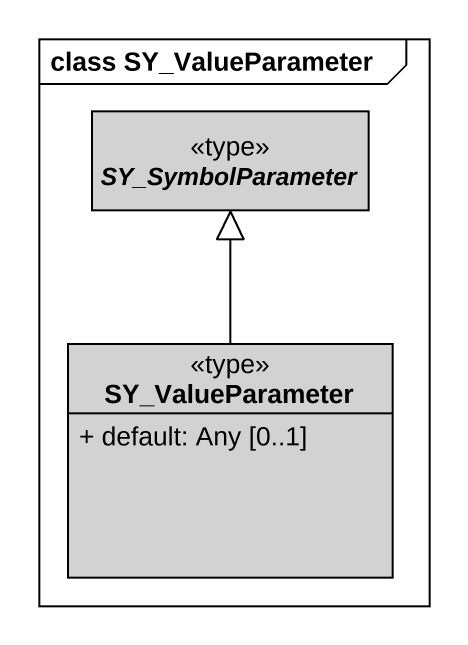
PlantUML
@startuml
mainframe class SY_ValueParameter
hide circle
hide empty members
skinparam classAttributeIconSize 0
abstract class SY_SymbolParameter <<type>> #D2D2D2
class SY_ValueParameter <<type>> #D2D2D2 {
  + default: Any [0..1]
}
SY_ValueParameter -up-|> SY_SymbolParameter
@enduml
